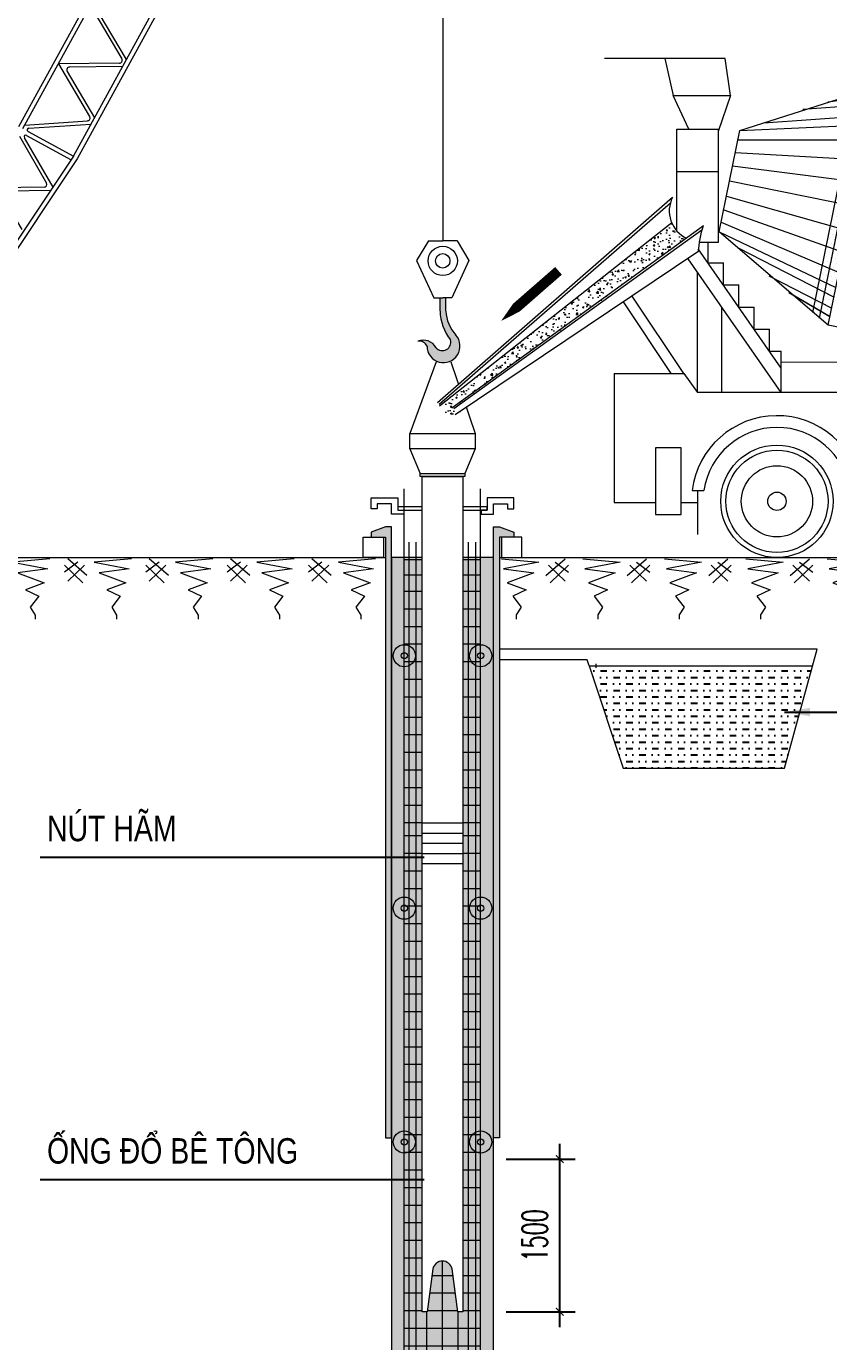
# Model space of a CAD drawing. Header units: millimetres. Extents: x -376071 to 28028791, y -269234 to 29325.
# Drawn here: x 346126 to 354009, y -141907 to -128986 of the extents above; entities that cross this region are included whole.
import ezdxf

# ---------------------------------------------------------------- set-up
doc = ezdxf.new("R2010")
doc.units = ezdxf.units.MM
doc.header["$LTSCALE"] = 100
doc.set_wipeout_variables(frame=1)
doc.linetypes.add('CONTINOUS', pattern=[0])
for name, color, linetype, lineweight in [('02. leader', 8, 'CONTINOUS', 5), ('02. NET BAO', 7, 'CONTINOUS', 13), ('02. Net dam', 7, 'CONTINOUS', 13), ('02. Net dim', 8, 'CONTINOUS', 0), ('02. net manh', 8, 'CONTINOUS', 0)]:
    doc.layers.add(name, color=color, linetype=linetype, lineweight=lineweight)
doc.layers.add('03. HATCH 01', color=8, linetype='Continuous')
doc.styles.add('Arial 0.8', font='arial_0.ttf', dxfattribs={"width": 0.8, "height": 250})
doc.styles.add('DIM', font='vnsimli.shx', dxfattribs={"width": 0.6})
doc.dimstyles.new('1-100', dxfattribs={"dimscale": 100, "dimtxt": 2.5, "dimasz": 0.75, "dimexe": 1.5, "dimexo": 0.5, "dimgap": 1.2, "dimtad": 1, "dimtoh": 1, "dimdec": 0, "dimzin": 0, "dimdsep": 46, "dimtxsty": 'DIM', "dimblk": 'ARCHTICK', "dimcen": 0.09, "dimdle": 1.5, "dimclrd": 8, "dimclre": 8, "dimclrt": 7, "dimadec": 0, "dimazin": 0, "dimtfac": 1, "dimtdec": 0, "dimtix": 1, "dimtofl": 0, "dimtmove": 0, "dimatfit": 3, "dimfxl": 6, "dimfxlon": 1, "dimtolj": 1, "dimtzin": 0, "dimarcsym": 0})
doc.dimstyles.new('KT1', dxfattribs={"dimtxt": 250, "dimasz": 1000, "dimexe": 100, "dimexo": 100, "dimgap": 50, "dimtad": 1, "dimdec": 0, "dimzin": 2, "dimdsep": 46, "dimtxsty": 'Standard', "dimblk2": 'OBLIQUE', "dimcen": 0.09, "dimdle": 100, "dimclrt": 2, "dimadec": 0, "dimazin": 0, "dimtfac": 1, "dimtdec": 0, "dimtofl": 0, "dimtmove": 0, "dimatfit": 3, "dimfxl": 1, "dimtolj": 1, "dimtzin": 2, "dimarcsym": 0})

# ---------------------------------------------------------------- blocks, each defined once
blk = doc.blocks.new('*U177')
at = {"layer": '02. net manh'}
h = blk.add_hatch(dxfattribs=at)
h.set_pattern_fill('ANSI37', color=256, scale=1.08, style=0)
h.set_pattern_definition([(45, (-11703.69094, -33743.36458), (-0.09545941546, 0.09545941546), []), (135, (-11703.69094, -33743.36458), (-0.09545941546, -0.09545941546), [])])
h.paths.add_polyline_path([(7404, 1954, 0.413975), (7418, 2183, -0.167509), (7318, 2422), (7318, 2552), (7288, 2552), (7262, 2552), (7262, 2422, 0.166919), (7365, 2139, -0.37486), (7318, 2040)])
h.paths.add_polyline_path([(7318, 2040, -0.325623), (7223, 2061, 0.383868), (7044, 2124, -0.345642), (7134, 2076, 0.646507), (7404, 1954)])
at = {"lineweight": 0}
for p, q in [((7288, 10999), (7288, 3112)), ((7147, 3112), (7029, 2917)), ((7147, 3112), (7288, 3112)), ((7429, 3112), (7288, 3112)), ((7429, 3112), (7546, 2917)), ((7029, 2917), (7199, 2552)), ((7546, 2917), (7377, 2552)), ((7199, 2552), (7288, 2552)), ((7377, 2552), (7288, 2552))]:
    blk.add_line(p, q, dxfattribs=at)
at = {"layer": '02. NET BAO'}
for p, q in [((3124, 4234), (5568, 8694)), ((3698, 3919), (6143, 8379)), ((3696, 3916), (2209, 1689)), ((7262, 2422), (7262, 2552)), ((7318, 2422), (7318, 2552))]:
    blk.add_line(p, q, dxfattribs=at)
for centre, radius, start, end in [((7726, 2430), 464, 181.0451, 218.9506), ((7713, 2448), 397, 183.8282, 221.6445), ((7099, 1993), 142, 28.7217, 112.7224), ((7058, 2043), 82.6, 23.8169, 100.0862), ((7296, 2076), 162, 180, 42.0247), ((7285, 2116), 83.1, 221.3405, 15.6823)]:
    blk.add_arc(centre, radius, start, end, dxfattribs=at)
at = {"layer": '02. net manh'}
for p, q in [((3163, 4213), (5608, 8673)), ((3659, 3941), (6104, 8401)), ((3183, 4248), (3797, 4290)), ((3200, 4147), (3637, 3908)), ((3214, 4185), (3659, 3941)), ((3221, 4217), (3832, 4258)), ((3659, 3941), (2182, 1730))]:
    blk.add_line(p, q, dxfattribs=at)
for points in [[(4425, 5427), (3826, 5420), (4135, 4898)], [(3910, 5344), (4179, 4891)], [(4111, 4856), (3513, 4849), (3819, 4332)], [(4142, 4822), (3621, 4816)], [(3597, 4773), (3866, 4320)], [(3785, 4390), (3819, 4332)], [(3130, 4138), (3396, 3677)], [(3177, 4124), (3457, 3639)], [(3374, 3638), (2908, 3632), (3151, 3223)], [(3434, 3605), (3012, 3600)]]:
    blk.add_lwpolyline(points, dxfattribs=at)
for radius in [144, 70.9]:
    blk.add_circle((7288, 2914), radius, dxfattribs=at)
for centre, radius, start, end in [((3623, 4788), 29.7, 90.6789, 210.6789), ((4111, 4884), 28.3, 270.6789, 30.6789), ((3795, 4318), 28.3, 273.8696, 30.6789), ((3192, 4132), 17, 61.2679, 209.9837), ((3222, 4200), 17, 93.8696, 241.2679), ((3373, 3664), 26.3, 270.6789, 29.9837)]:
    blk.add_arc(centre, radius, start, end, dxfattribs=at)
blk = doc.blocks.new('*U173')
at = {"layer": '02. net manh'}
for p, q in [((-198, 264), (-329, 166)), ((329, 296), (-37, 262)), ((-37, 262), (309, 199)), ((-132, 232), (-296, 75)), ((309, 199), (12, 158)), ((12, 158), (274, 61)), ((274, 61), (88, -8)), ((88, -8), (219, -70)), ((219, -70), (136, -180)), ((136, -180), (184, -256)), ((184, -256), (184, -297))]:
    blk.add_line(p, q, dxfattribs=at)
for points in [[(-107, 133), (-296, 297)], [(-148, 59), (-329, 232)]]:
    blk.add_lwpolyline(points, dxfattribs=at)
blk = doc.blocks.new('*U174')
at = {"color": 0, "linetype": 'ByBlock', "lineweight": -2, "transparency": 16777216}
for p in [(-7200, 0), (-6400, 0), (-5600, 0), (-4800, 0), (-4000, 0), (-3200, 0), (-2400, 0), (-1600, 0), (-800, 0), (0, 0)]:
    blk.add_blockref('*U173', p, dxfattribs=at)
blk = doc.blocks.new('*U175')
at = {"layer": '02. net manh'}
for p, q in [((-198, 264), (-329, 166)), ((329, 296), (-37, 262)), ((-37, 262), (309, 199)), ((-132, 232), (-296, 75)), ((309, 199), (12, 158)), ((12, 158), (274, 61)), ((274, 61), (88, -8)), ((88, -8), (219, -70)), ((219, -70), (136, -180)), ((136, -180), (184, -256)), ((184, -256), (184, -297))]:
    blk.add_line(p, q, dxfattribs=at)
for points in [[(-107, 133), (-296, 297)], [(-148, 59), (-329, 232)]]:
    blk.add_lwpolyline(points, dxfattribs=at)
blk = doc.blocks.new('*U176')
at = {"color": 0, "linetype": 'ByBlock', "lineweight": -2, "transparency": 16777216}
for p in [(-3200, 0), (-2400, 0), (-1600, 0), (-800, 0), (0, 0)]:
    blk.add_blockref('*U175', p, dxfattribs=at)
blk = doc.blocks.new('MC ong vach')
at = {"lineweight": 0}
h = blk.add_hatch(color=5, dxfattribs=at)
h.dxf.hatch_style = 1
h.paths.add_polyline_path([(232110, -140764), (232050, -140764), (232050, -134864), (231990, -134864), (232050, -134764), (232110, -134764)])
h.paths.add_polyline_path([(231990, -134864), (232050, -134764), (231910, -134814), (231910, -134864)])
h = blk.add_hatch(color=5, dxfattribs=at)
h.dxf.hatch_style = 1
h.paths.add_polyline_path([(233110, -140764), (233170, -140764), (233170, -134864), (233230, -134864), (233170, -134764), (233110, -134764)])
h.paths.add_polyline_path([(233230, -134864), (233170, -134764), (233310, -134814), (233310, -134864)])
at = {"lineweight": 0, "elevation": -529}
for points in [[(232030, -135064), (231830, -135064), (231830, -134864), (232030, -134864)], [(233190, -135064), (233390, -135064), (233390, -134864), (233190, -134864)]]:
    blk.add_lwpolyline(points, close=True, dxfattribs=at)
at = {"layer": '02. net manh', "lineweight": 0, "elevation": -529}
for points in [[(232050, -134864), (232050, -134864), (232050, -140764), (232110, -140764), (232110, -134764), (232050, -134764), (231910, -134814), (231910, -134864)], [(233170, -134864), (233170, -134864), (233170, -140764), (233110, -140764), (233110, -134764), (233170, -134764), (233310, -134814), (233310, -134864)]]:
    blk.add_lwpolyline(points, close=True, dxfattribs=at)
blk = doc.blocks.new('Rebar cage BP')
at = {"layer": '02. Net dam', "color": 1}
for p, q in [((-375, -6354), (-375, 207)), ((375, -6354), (375, 207)), ((-327, -6354), (-327, -315)), ((-257, -6354), (-257, -315)), ((-154, -6354), (-154, -315)), ((0, -1780), (0, -315)), ((0, -6251), (0, -366)), ((154, -6354), (154, -315)), ((257, -6354), (257, -315)), ((327, -6354), (327, -315)), ((375, -488), (-375, -488)), ((375, -640), (-375, -640)), ((375, -799), (-375, -799)), ((375, -974), (-375, -974)), ((375, -1147), (-375, -1147)), ((375, -1319), (-375, -1319)), ((375, -1492), (-375, -1492)), ((375, -1492), (-375, -1492)), ((375, -1665), (-375, -1665)), ((375, -1838), (-375, -1838)), ((375, -1838), (-375, -1838)), ((375, -2037), (-375, -2037)), ((375, -2210), (-375, -2210)), ((375, -2382), (-375, -2382)), ((375, -2555), (-375, -2555)), ((375, -2555), (-375, -2555)), ((375, -2728), (-375, -2728)), ((375, -2901), (-375, -2901)), ((375, -3074), (-375, -3074)), ((375, -3074), (-375, -3074)), ((375, -3201), (-375, -3201)), ((375, -3374), (-375, -3374)), ((375, -3547), (-375, -3547)), ((375, -3720), (-375, -3720)), ((375, -3720), (-375, -3720)), ((375, -3892), (-375, -3892)), ((375, -4065), (-375, -4065)), ((375, -4238), (-375, -4238)), ((375, -4411), (-375, -4411)), ((375, -4584), (-375, -4584)), ((375, -4756), (-375, -4756)), ((375, -4929), (-375, -4929)), ((375, -5102), (-375, -5102)), ((375, -5275), (-375, -5275)), ((375, -5448), (-375, -5448)), ((375, -5620), (-375, -5620)), ((375, -5793), (-375, -5793)), ((375, -5966), (-375, -5966)), ((375, -6139), (-375, -6139)), ((257, -11668), (257, -6193)), ((327, -11668), (327, -6189)), ((375, -11668), (375, -6198)), ((-47, -6312), (-375, -6312)), ((375, -6312), (-47, -6312)), ((0, -11668), (0, -6208)), ((154, -11668), (154, -6222)), ((-375, -11668), (-375, -6354)), ((-327, -11668), (-327, -6354)), ((-257, -11668), (-257, -6354)), ((-154, -11668), (-154, -6332)), ((52, -6484), (-375, -6484)), ((375, -6484), (52, -6484)), ((375, -6657), (-375, -6657)), ((375, -6830), (-375, -6830)), ((375, -7003), (-375, -7003)), ((375, -7176), (-375, -7176)), ((375, -7348), (-375, -7348)), ((375, -7521), (-375, -7521)), ((375, -7694), (-375, -7694)), ((375, -7867), (-375, -7867)), ((375, -8040), (-375, -8040)), ((375, -8212), (-375, -8212)), ((375, -8385), (-375, -8385)), ((375, -8558), (-375, -8558)), ((375, -8731), (-375, -8731)), ((375, -8731), (-375, -8731)), ((375, -8904), (-375, -8904)), ((375, -9076), (-375, -9076)), ((375, -9249), (-375, -9249)), ((375, -9422), (-375, -9422)), ((375, -9595), (-375, -9595)), ((375, -9768), (-375, -9768)), ((375, -9768), (-375, -9768)), ((375, -9940), (-375, -9940)), ((375, -10113), (-375, -10113)), ((375, -10286), (-375, -10286)), ((375, -10459), (-375, -10459)), ((375, -10632), (-375, -10632)), ((375, -10804), (-375, -10804)), ((375, -10977), (-375, -10977)), ((375, -11150), (-375, -11150)), ((375, -11323), (-375, -11323)), ((375, -11496), (-375, -11496)), ((375, -11668), (-375, -11668))]:
    blk.add_line(p, q, dxfattribs=at)
at = {"layer": '02. net manh'}
for centre, radius in [((-375, -1432), 109), ((-375, -1432), 30.4), ((375, -1432), 109), ((375, -1432), 30.4), ((-375, -3911), 109), ((375, -3911), 109), ((-375, -3911), 30.4), ((375, -3911), 30.4), ((-375, -6207), 109), ((-375, -6207), 30.4), ((375, -6207), 109), ((375, -6207), 30.4), ((-375, -8435), 109), ((375, -8435), 109), ((-375, -8435), 30.4), ((375, -8435), 30.4), ((-375, -10662), 109), ((375, -10662), 109), ((-375, -10662), 30.4), ((375, -10662), 30.4)]:
    blk.add_circle(centre, radius, dxfattribs=at)
blk = doc.blocks.new('*U178')
blk.add_wipeout([(-200, 0), (200, 0), (200, -8206), (150, -8206), (95, -7784), (86, -7759), (73, -7740), (53, -7723), (39, -7716), (16, -7709), (0, -7708), (-22, -7710), (-38, -7715), (-54, -7724), (-70, -7737), (-81, -7751), (-87, -7760), (-92, -7774), (-95, -7784), (-150, -8206), (-200, -8206)]).dxf.layer = '02. Net dam'
at = {"layer": '02. Net dam'}
blk.add_lwpolyline([(200, 0), (200, -8206), (150, -8206), (95, -7784, 0.803631), (-95, -7784), (-150, -8206), (-200, -8206), (-200, 0)], format="xyb", close=True, dxfattribs=at)
blk = doc.blocks.new('_OBLIQUE')
at = {"color": 0, "linetype": 'ByBlock'}
blk.add_line((-0.5, -0.5), (0.5, 0.5), dxfattribs=at)
blk = doc.blocks.new('*X61')
at = {"color": 0}
for p, q in [((556.6875, 228.375), (556.6875, 228.375)), ((556.6875, 227.625), (556.6875, 227.625)), ((556.875, 228), (556.875, 228)), ((557.0625, 228.375), (557.0625, 228.375)), ((557.0625, 227.625), (557.0625, 227.625)), ((557.25, 228), (557.25, 228)), ((557.4375, 228.375), (557.4375, 228.375)), ((557.4375, 227.625), (557.4375, 227.625)), ((557.625, 228), (557.625, 228)), ((557.8125, 228.375), (557.8125, 228.375)), ((557.8125, 227.625), (557.8125, 227.625)), ((556.6875, 226.875), (556.6875, 226.875)), ((556.875, 227.25), (556.875, 227.25)), ((556.875, 226.5), (556.875, 226.5)), ((557.0625, 226.875), (557.0625, 226.875)), ((557.25, 227.25), (557.25, 227.25)), ((557.25, 226.5), (557.25, 226.5)), ((557.4375, 226.875), (557.4375, 226.875)), ((557.625, 227.25), (557.625, 227.25)), ((557.625, 226.5), (557.625, 226.5)), ((557.8125, 226.875), (557.8125, 226.875)), ((556.6875, 226.125), (556.6875, 226.125)), ((556.6875, 225.375), (556.6875, 225.375)), ((556.875, 225.75), (556.875, 225.75)), ((557.0625, 226.125), (557.0625, 226.125)), ((557.0625, 225.375), (557.0625, 225.375)), ((557.25, 225.75), (557.25, 225.75)), ((557.4375, 226.125), (557.4375, 226.125)), ((557.4375, 225.375), (557.4375, 225.375)), ((557.625, 225.75), (557.625, 225.75)), ((557.8125, 226.125), (557.8125, 226.125)), ((557.8125, 225.375), (557.8125, 225.375)), ((556.6875, 224.625), (556.6875, 224.625)), ((556.875, 225), (556.875, 225)), ((556.875, 224.25), (556.875, 224.25)), ((557.0625, 224.625), (557.0625, 224.625)), ((557.25, 225), (557.25, 225)), ((557.25, 224.25), (557.25, 224.25)), ((557.4375, 224.625), (557.4375, 224.625)), ((557.625, 225), (557.625, 225)), ((557.625, 224.25), (557.625, 224.25)), ((557.8125, 224.625), (557.8125, 224.625)), ((556.6875, 223.875), (556.6875, 223.875)), ((556.6875, 223.125), (556.6875, 223.125)), ((556.875, 223.5), (556.875, 223.5)), ((557.0625, 223.875), (557.0625, 223.875)), ((557.0625, 223.125), (557.0625, 223.125)), ((557.25, 223.5), (557.25, 223.5)), ((557.4375, 223.875), (557.4375, 223.875)), ((557.4375, 223.125), (557.4375, 223.125)), ((557.625, 223.5), (557.625, 223.5)), ((557.8125, 223.875), (557.8125, 223.875)), ((557.8125, 223.125), (557.8125, 223.125)), ((556.6875, 222.375), (556.6875, 222.375)), ((556.875, 222.75), (556.875, 222.75)), ((557.0625, 222.375), (557.0625, 222.375)), ((557.25, 222.75), (557.25, 222.75)), ((557.4375, 222.375), (557.4375, 222.375)), ((557.625, 222.75), (557.625, 222.75)), ((557.8125, 222.375), (557.8125, 222.375)), ((556.6875, 221.625), (556.6875, 221.625)), ((556.875, 222), (556.875, 222)), ((556.875, 221.25), (556.875, 221.25)), ((557.0625, 221.625), (557.0625, 221.625)), ((557.25, 222), (557.25, 222)), ((557.25, 221.25), (557.25, 221.25)), ((557.4375, 221.625), (557.4375, 221.625)), ((557.625, 222), (557.625, 222)), ((557.625, 221.25), (557.625, 221.25)), ((557.8125, 221.625), (557.8125, 221.625)), ((556.6875, 220.875), (556.6875, 220.875)), ((556.6875, 220.125), (556.6875, 220.125)), ((556.875, 220.5), (556.875, 220.5)), ((557.0625, 220.875), (557.0625, 220.875)), ((557.0625, 220.125), (557.0625, 220.125)), ((557.25, 220.5), (557.25, 220.5)), ((557.4375, 220.875), (557.4375, 220.875)), ((557.4375, 220.125), (557.4375, 220.125)), ((557.625, 220.5), (557.625, 220.5)), ((557.8125, 220.875), (557.8125, 220.875)), ((557.8125, 220.125), (557.8125, 220.125)), ((556.6875, 219.375), (556.6875, 219.375)), ((556.875, 219.75), (556.875, 219.75)), ((556.875, 219), (556.875, 219)), ((557.0625, 219.375), (557.0625, 219.375)), ((557.25, 219.75), (557.25, 219.75)), ((557.25, 219), (557.25, 219)), ((557.4375, 219.375), (557.4375, 219.375)), ((557.625, 219.75), (557.625, 219.75)), ((557.625, 219), (557.625, 219)), ((557.8125, 219.375), (557.8125, 219.375)), ((556.6875, 218.625), (556.6875, 218.625)), ((556.6875, 217.875), (556.6875, 217.875)), ((556.875, 218.25), (556.875, 218.25)), ((557.0625, 218.625), (557.0625, 218.625)), ((557.0625, 217.875), (557.0625, 217.875)), ((557.25, 218.25), (557.25, 218.25)), ((557.4375, 218.625), (557.4375, 218.625)), ((557.4375, 217.875), (557.4375, 217.875)), ((557.625, 218.25), (557.625, 218.25)), ((557.8125, 218.625), (557.8125, 218.625)), ((557.8125, 217.875), (557.8125, 217.875)), ((556.6875, 217.125), (556.6875, 217.125)), ((556.875, 217.5), (556.875, 217.5)), ((556.875, 216.75), (556.875, 216.75)), ((557.0625, 217.125), (557.0625, 217.125)), ((557.25, 217.5), (557.25, 217.5)), ((557.25, 216.75), (557.25, 216.75)), ((557.4375, 217.125), (557.4375, 217.125)), ((557.625, 217.5), (557.625, 217.5)), ((557.625, 216.75), (557.625, 216.75)), ((557.8125, 217.125), (557.8125, 217.125)), ((556.6875, 216.375), (556.6875, 216.375)), ((556.875, 216), (556.875, 216)), ((557.0625, 216.375), (557.0625, 216.375)), ((557.25, 216), (557.25, 216)), ((557.4375, 216.375), (557.4375, 216.375)), ((557.625, 216), (557.625, 216)), ((557.8125, 216.375), (557.8125, 216.375)), ((556.6875, 215.625), (556.6875, 215.625)), ((556.6875, 214.875), (556.6875, 214.875)), ((556.875, 215.25), (556.875, 215.25)), ((557.0625, 215.625), (557.0625, 215.625)), ((557.0625, 214.875), (557.0625, 214.875)), ((557.25, 215.25), (557.25, 215.25)), ((557.4375, 215.625), (557.4375, 215.625)), ((557.4375, 214.875), (557.4375, 214.875)), ((557.625, 215.25), (557.625, 215.25)), ((557.8125, 215.625), (557.8125, 215.625)), ((557.8125, 214.875), (557.8125, 214.875)), ((556.6875, 214.125), (556.6875, 214.125)), ((556.875, 214.5), (556.875, 214.5)), ((556.875, 213.75), (556.875, 213.75)), ((557.0625, 214.125), (557.0625, 214.125)), ((557.25, 214.5), (557.25, 214.5)), ((557.25, 213.75), (557.25, 213.75)), ((557.4375, 214.125), (557.4375, 214.125)), ((557.625, 214.5), (557.625, 214.5)), ((557.625, 213.75), (557.625, 213.75)), ((557.8125, 214.125), (557.8125, 214.125)), ((556.6875, 213.375), (556.6875, 213.375)), ((556.6875, 212.625), (556.6875, 212.625)), ((556.875, 213), (556.875, 213)), ((557.0625, 213.375), (557.0625, 213.375)), ((557.0625, 212.625), (557.0625, 212.625)), ((557.25, 213), (557.25, 213)), ((557.4375, 213.375), (557.4375, 213.375)), ((557.4375, 212.625), (557.4375, 212.625)), ((557.625, 213), (557.625, 213)), ((557.8125, 213.375), (557.8125, 213.375)), ((557.8125, 212.625), (557.8125, 212.625)), ((556.6875, 211.875), (556.6875, 211.875)), ((556.875, 212.25), (556.875, 212.25)), ((556.875, 211.5), (556.875, 211.5)), ((557.0625, 211.875), (557.0625, 211.875)), ((557.25, 212.25), (557.25, 212.25)), ((557.25, 211.5), (557.25, 211.5)), ((557.4375, 211.875), (557.4375, 211.875)), ((557.625, 212.25), (557.625, 212.25)), ((557.625, 211.5), (557.625, 211.5)), ((557.8125, 211.875), (557.8125, 211.875)), ((556.6875, 211.125), (556.6875, 211.125)), ((556.875, 210.75), (556.875, 210.75)), ((557.0625, 211.125), (557.0625, 211.125)), ((557.25, 210.75), (557.25, 210.75)), ((557.4375, 211.125), (557.4375, 211.125)), ((557.625, 210.75), (557.625, 210.75)), ((557.8125, 211.125), (557.8125, 211.125))]:
    blk.add_line(p, q, dxfattribs=at)
blk = doc.blocks.new('Concrete truck')
at = {"lineweight": 0}
blk.add_wipeout([(-1101, 4901), (-508, 4901), (-455, 4538), (-576, 4184), (-576, 3094), (-677, 3094), (-677, 2894), (-526, 2894), (-526, 2677), (-375, 2677), (-375, 2460), (-225, 2460), (-225, 2243), (-74, 2243), (-74, 2027), (42, 2027), (42, 1620), (-540, 2458), (-540, 1620), (-781, 1620), (-781, 2804), (-872, 2935), (-1423, 2566), (-916, 1808), (-1038, 1808), (-1508, 2510), (-3160, 1400), (-3334, 1520), (-1025, 3537), (-1047, 3481), (-1056, 3436), (-1058, 3403), (-1053, 3352), (-1042, 3308), (-1034, 3288), (-1014, 3249), (-993, 3220), (-983, 3208), (-983, 4209), (-864, 4209), (-1021, 4538)], dxfattribs=at)
at = {"layer": '02. Net dam'}
for p, q in [((-1101, 4901), (-1694, 4901)), ((-1101, 4901), (-1021, 4538)), ((-508, 4901), (-1101, 4901)), ((-864, 4209), (-1021, 4538)), ((-983, 3208), (-983, 4209))]:
    blk.add_line(p, q, dxfattribs=at)
blk.add_arc((-766, 3403), 292, 152.7412, 245.3795, dxfattribs=at)
at = {"lineweight": 0}
blk.add_wipeout([(-781, 659), (-781, 541), (-941, 541), (-941, 422), (-1194, 422), (-1194, 541), (-1598, 541), (-1598, 1808), (-916, 1808), (-781, 1620), (42, 1620), (42, 1917), (3045, 1919), (3045, 1620), (4406, 1620), (4406, 1928), (4514, 1928), (4514, 2194), (4564, 2346), (4564, 2992), (4673, 3041), (5997, 3041), (6100, 2988), (6373, 2194), (6531, 2086), (6531, 1189), (6580, 1189), (6580, 650), (5929, 650), (5916, 716), (5900, 767), (5885, 807), (5868, 845), (5855, 870), (5839, 898), (5820, 928), (5794, 963), (5771, 991), (5737, 1027), (5710, 1052), (5672, 1083), (5631, 1112), (5583, 1140), (5532, 1164), (5486, 1182), (5434, 1198), (5394, 1207), (5349, 1214), (5315, 1217), (5291, 1218), (5239, 1218), (5196, 1215), (5127, 1203), (5087, 1193), (5041, 1179), (4981, 1153), (4918, 1119), (4878, 1092), (4837, 1061), (4808, 1035), (4782, 1009), (4749, 970), (4749, 970), (4718, 929), (4706, 910), (4681, 867), (4661, 829), (4642, 783), (4623, 721), (4615, 686), (4609, 659), (4387, 659), (4387, 550), (3696, 550), (3696, 659), (3506, 659), (3506, 422), (3253, 422), (3253, 659), (2496, 659), (2487, 707), (2473, 762), (2457, 809), (2442, 846), (2424, 885), (2409, 912), (2385, 951), (2363, 983), (2341, 1011), (2316, 1040), (2292, 1065), (2270, 1086), (2246, 1108), (2227, 1123), (2199, 1144), (2167, 1165), (2113, 1196), (2080, 1212), (2027, 1234), (1991, 1246), (1914, 1265), (1870, 1272), (1810, 1277), (1758, 1278), (1716, 1275), (1660, 1268), (1608, 1258), (1575, 1249), (1537, 1237), (1490, 1218), (1446, 1197), (1400, 1172), (1338, 1129), (1304, 1102), (1271, 1071), (1245, 1045), (1213, 1007), (1185, 970), (1168, 944), (1147, 911), (1127, 872), (1109, 832), (1088, 776), (1077, 738), (1068, 700), (1061, 659), (718, 659), (711, 696), (696, 758), (687, 787), (671, 829), (658, 859), (637, 900), (614, 939), (591, 973), (555, 1020), (538, 1039), (511, 1068), (485, 1092), (457, 1116), (442, 1128), (411, 1150), (348, 1189), (304, 1211), (277, 1223), (221, 1244), (148, 1263), (112, 1269), (32, 1277), (-22, 1278), (-82, 1273), (-148, 1263), (-194, 1252), (-243, 1236), (-288, 1219), (-343, 1192), (-381, 1170), (-447, 1124), (-477, 1100), (-519, 1059), (-556, 1018), (-585, 982), (-616, 936), (-646, 884), (-672, 825), (-692, 772), (-707, 717), (-713, 686), (-718, 659)], dxfattribs=at)
at = {"layer": '02. net manh'}
h = blk.add_hatch(dxfattribs=at)
h.set_pattern_fill('AR-CONC', color=256, scale=21.6, style=0)
h.set_pattern_definition([(50, (-163157.74, -27381.59), (154.9282, -13.55446), [16.2, -178.2]), (355, (-163157.74, -27381.59), (-29.97029, 162.4735), [12.96, -142.56]), (100.4514, (-163144.83, -27382.72), (124.95803, 148.91894), [13.76788, -151.4467]), (46.1842, (-163157.74, -27338.39), (230.52407, -35.7521), [24.3, -267.3]), (96.6356, (-163138.53, -27341.37), (201.88714, 210.40946), [20.65182, -227.17]), (351.1842, (-163157.74, -27338.4), (201.88698, 210.40962), [19.44, -213.84]), (21, (-163136.14, -27349.19), (128.93192, -86.96568), [16.2, -178.2]), (326, (-163136.14, -27349.19), (52.55611, 156.63241), [12.96, -142.56]), (71.4514, (-163125.39, -27356.44), (181.48809, 69.66659), [13.76788, -151.4467]), (37.5, (-163157.737, -27381.59), (2.626529, 71.905072), [0, -140.832, 0, -144.72, 0, -143.1]), (7.5, (-163157.74, -27381.59), (56.82302, 85.19293), [0, -82.512, 0, -137.592, 0, -54.54]), (327.5, (-163205.905, -27381.59), (115.305646, -4.871852), [0, -54, 0, -168.48, 0, -223.56]), (317.5, (-163227.5, -27381.59), (125.96821, 21.622676), [0, -70.2, 0, -111.888, 0, -158.76])])
h.paths.add_polyline_path([(-887, 3138, -0.186435), (-1034, 3288), (-3317, 1485, 0.38871), (-3101, 1415), (-3110, 1525)])
at = {"layer": '02. Net dam'}
for p, q in [((-1025, 3537), (-3334, 1520)), ((-723, 3257), (-3193, 1466)), ((-776, 3002), (-3160, 1400)), ((-677, 2894), (-677, 3094)), ((-781, 1620), (-781, 2804)), ((-1038, 1808), (-1508, 2510)), ((-916, 1808), (-1423, 2567)), ((4406, 1620), (-781, 1620)), ((-1194, 1077), (-1194, 422)), ((-941, 1077), (-1194, 1077)), ((-941, 422), (-941, 1077)), ((-834, 659), (-718, 659)), ((-781, 659), (-781, 225)), ((-1194, 422), (-941, 422))]:
    blk.add_line(p, q, dxfattribs=at)
for points in [[(-1598, 1808), (-916, 1808), (-781, 1620)], [(-1598, 1808), (-1598, 541), (-1194, 541)], [(-941, 541), (-781, 541)]]:
    blk.add_lwpolyline(points, dxfattribs=at)
blk.add_circle((0, 552), 552, dxfattribs=at)
for centre, radius, start, end in [((362, 2909), 1141, 162.2449, 175.3509), ((0, 552), 841, 8.4437, 172.7229), ((0, 552), 726, 8.4437, 171.5563)]:
    blk.add_arc(centre, radius, start, end, dxfattribs=at)
at = {"layer": '02. net manh'}
for p, q in [((-1047, 3481), (-3320, 1504)), ((-1034, 3288), (-3316, 1486)), ((-737, 3216), (-3175, 1462))]:
    blk.add_line(p, q, dxfattribs=at)
for radius in [502, 350, 90.2]:
    blk.add_circle((0, 552), radius, dxfattribs=at)
at = {"lineweight": 0}
blk.add_wipeout([(3536, 2883), (3430, 2364), (2090, 1958), (504, 2281), (-566, 3200), (-364, 4195), (981, 4623), (2567, 4300), (3642, 3403)], dxfattribs=at)
at = {"layer": '02. Net dam'}
for p, q in [((-455, 4538), (-508, 4901)), ((-1021, 4538), (-455, 4538)), ((-455, 4538), (-576, 4184)), ((352, 2408), (791, 4566)), ((419, 2352), (874, 4591)), ((504, 2281), (980, 4623)), ((-983, 4209), (-576, 4209)), ((-576, 4209), (-576, 3094)), ((-983, 3793), (-576, 3793)), ((42, 1860), (-773, 3032)), ((-576, 3094), (-764, 3094)), ((42, 1620), (-872, 2935)), ((-677, 2894), (-526, 2894)), ((-526, 2677), (-526, 2894)), ((-526, 2677), (-375, 2677)), ((-375, 2460), (-375, 2677)), ((-540, 1620), (-540, 2458)), ((-375, 2460), (-225, 2460)), ((-225, 2243), (-225, 2460)), ((-225, 2243), (-74, 2243)), ((-74, 2027), (-74, 2243)), ((-74, 2027), (42, 2027)), ((42, 1917), (42, 2027)), ((3045, 1919), (42, 1917))]:
    blk.add_line(p, q, dxfattribs=at)
blk.add_lwpolyline([(3536, 2883), (3430, 2364), (2090, 1958), (504, 2281), (-566, 3200), (-364, 4195), (981, 4623), (2567, 4300), (3642, 3403)], close=True, dxfattribs=at)
blk.add_lwpolyline([(42, 1620), (42, 1919)], dxfattribs=at)
at = {"layer": '02. net manh'}
for p, q in [((499, 4477), (963, 4536)), ((500, 4477), (963, 4536)), ((255, 4403), (946, 4453)), ((-130, 4269), (924, 4346)), ((-364, 4195), (905, 4252)), ((-383, 4102), (875, 4102)), ((-407, 3979), (835, 3906)), ((-435, 3846), (791, 3690)), ((3536, 2883), (-465, 3698)), ((-495, 3549), (694, 3213)), ((-522, 3416), (650, 2998)), ((-547, 3293), (610, 2801)), ((-566, 3200), (580, 2652)), ((-380, 3041), (561, 2558)), ((-78, 2767), (539, 2450)), ((118, 2603), (521, 2367)), ((119, 2603), (522, 2367))]:
    blk.add_line(p, q, dxfattribs=at)
at = {"layer": '02. net manh', "xscale": 121.6312442486766, "yscale": 121.6312442486766, "zscale": 121.6312442486766, "rotation": 168.4990935971161}
blk.add_blockref('*X61', (72397, 16111), dxfattribs=at)
blk = doc.blocks.new('_ArchTick')
at = {"color": 0, "linetype": 'ByBlock', "const_width": 0.15}
blk.add_lwpolyline([(-0.5, -0.5), (0.5, 0.5)], dxfattribs=at)
blk = doc.blocks.new('*D180')
at = {"layer": '02. Net dim', "color": 8, "lineweight": -2, "transparency": 16777216}
for p, q in [((351367, -141763), (351367, -139963)), ((350841, -140113), (351517, -140113)), ((350841, -141613), (351517, -141613))]:
    blk.add_line(p, q, dxfattribs=at)
at = {"layer": 'Defpoints', "color": 0, "lineweight": 0, "transparency": 16777216}
for p in [(350415, -140113, -529), (351367, -140113), (350415, -141613, -529)]:
    blk.add_point(p, dxfattribs=at)
at = {"layer": '02. Net dim', "color": 8, "lineweight": -2, "transparency": 16777216, "xscale": 75, "yscale": 75, "zscale": 75}
for p, rotation in [((351367, -140113), 90), ((351367, -141613), 270)]:
    blk.add_blockref('_ArchTick', p, dxfattribs=dict(at, rotation=rotation))
at = {"layer": '02. Net dim', "color": 7, "lineweight": 0, "transparency": 16777216, "insert": (351122, -140863), "char_height": 250, "attachment_point": 5, "rotation": 90, "style": 'DIM'}
blk.add_mtext('\\A1;1500', dxfattribs=at)

msp = doc.modelspace()

# ---------------------------------------------------------------- hatches: boundary and pattern name
at = {"layer": '03. HATCH 01'}
h = msp.add_hatch(dxfattribs=at)
h.set_pattern_fill('MUDST', color=8, scale=10, style=0)
h.set_pattern_definition([(0, (106825.65, 923.185), (127, 63.5), [63.5, -63.5, 0, -63.5, 0, -63.5])])
h.paths.add_polyline_path([(349714.6, -145479.1), (350714.6, -145479.1), (350714.6, -134204.3), (349714.6, -134204.3)])
h = msp.add_hatch(dxfattribs=at)
h.set_pattern_fill('MUDST', color=8, scale=10, style=0)
h.set_pattern_definition([(0, (-7516.17, 0), (127, 63.5), [63.5, -63.5, 0, -63.5, 0, -63.5])])
h.paths.add_polyline_path([(353574.4, -136273.8), (353851.4, -135268.3), (351654.8, -135267.7), (351990.8, -136273.8)])

# ---------------------------------------------------------------- linework, layer by layer
at = {"layer": '02. Net dam', "lineweight": 0}
for p, q in [((350152.8, -132281.5, -528.7), (349894.6, -132987.6, -528.7)), ((350297.9, -132281.8, -528.7), (350534.6, -132987.6, -528.7))]:
    msp.add_line(p, q, dxfattribs=at)
at = {"layer": '02. Net dam'}
for p, q in [((341431.3, -134204.4, -528.7), (349654.6, -134204.3, -528.7)), ((350774.6, -134204.3, -528.7), (360539.2, -134204.3, -528.7)), ((353896.7, -135103.8, -528.7), (350774.6, -135103.8, -528.7)), ((353574.4, -136273.8, -528.7), (353896.7, -135103.8, -528.7)), ((351637.8, -135210.2, -528.7), (350774.6, -135210.2, -528.7)), ((351654.8, -135267.7, -528.7), (351637.8, -135210.2, -528.7)), ((351654.8, -135267.7, -528.7), (353849.1, -135268.3, -528.7)), ((351654.8, -135267.7, -528.7), (351990.8, -136273.8, -528.7)), ((351990.8, -136273.8, -528.7), (353574.4, -136273.8, -528.7))]:
    msp.add_line(p, q, dxfattribs=at)
at = {"layer": '02. Net dam', "lineweight": 0, "elevation": -528.7}
for points in [[(349574.6, -133727.6), (349514.6, -133727.6), (349514.6, -133617.6), (349774.6, -133617.6), (349774.6, -133737.6), (349834.6, -133737.6), (349834.6, -133777.6), (349714.6, -133777.6), (349714.6, -133677.6), (349574.6, -133677.6)], [(349774.6, -133737.6), (350654.6, -133737.6), (350654.6, -133707.6), (349774.6, -133707.6)], [(350854.6, -133727.6), (350914.6, -133727.6), (350914.6, -133617.6), (350654.6, -133617.6), (350654.6, -133737.6), (350594.6, -133737.6), (350594.6, -133777.6), (350714.6, -133777.6), (350714.6, -133677.6), (350854.6, -133677.6)], [(349714.6, -145479.1), (350714.6, -145479.1), (350714.6, -134204.3), (349714.6, -134204.3)]]:
    msp.add_lwpolyline(points, close=True, dxfattribs=at)
at = {"layer": '02. net manh', "color": 8}
msp.add_line((351720.8, -135247, -528.7), (351720.8, -135288.4, -528.7), dxfattribs=at)

# ---------------------------------------------------------------- block references
at = {"lineweight": 0}
for name, p in [('*U177', (342929.3, -134204.4, -528.7)), ('MC ong vach', (117605, 859.8)), ('*U174', (349228.8, -134513, -1057.4))]:
    msp.add_blockref(name, p, dxfattribs=at)
at = {"lineweight": 0, "xscale": -1}
msp.add_blockref('*U176', (351123.8, -134512.9, -1057.4), dxfattribs=at)
at = {"layer": '02. Net dam', "lineweight": 0}
msp.add_blockref('Rebar cage BP', (350214.6, -133737.6, -528.7), dxfattribs=at)

# ---------------------------------------------------------------- texts
at = {"lineweight": 0, "char_height": 250, "attachment_point": 1, "style": 'Arial 0.8'}
for s, insert in [('NÚT HÃM ', (346329.5, -136741, -1586.1)), ('ỐNG ĐỔ BÊ TÔNG ', (346329.5, -139907.6, -1586.1))]:
    msp.add_mtext(s, dxfattribs=dict(at, insert=insert))

# ---------------------------------------------------------------- leaders
at = {"layer": '02. leader'}
msp.add_leader([(353574.4, -135722.5, -1057.4), (354671.3, -135722.5, -1057.4), (355966.1, -135722.5, -1057.4)], dimstyle='KT1', override={"dimasz": 250, "dimfxl": 0.18, "dimarcsym": 1}, dxfattribs=at)

# ---------------------------------------------------------------- next in the draw order: block references
at = {"layer": '02. Net dam', "lineweight": 0}
msp.add_blockref('*U178', (350214.6, -133407.6, -528.7), dxfattribs=at)

# ---------------------------------------------------------------- next in the draw order: linework, layer by layer
for p, q in [((349894.6, -133137.6, -528.7), (349994.6, -133377.6, -528.7)), ((350534.6, -133137.6, -528.7), (350434.6, -133377.6, -528.7)), ((350014.6, -136811.3, -528.7), (350414.6, -136811.3, -528.7)), ((350014.6, -136911.3, -528.7), (350414.6, -136911.3, -528.7)), ((350014.6, -137011.3, -528.7), (350414.6, -137011.3, -528.7)), ((350014.6, -137111.3, -528.7), (350414.6, -137111.3, -528.7)), ((350014.6, -137211.3, -528.7), (350414.6, -137211.3, -528.7))]:
    msp.add_line(p, q, dxfattribs=at)
at = {"layer": '02. Net dam', "lineweight": 0, "elevation": -528.7}
msp.add_lwpolyline([(349994.6, -133377.6), (350434.6, -133377.6), (350434.6, -133407.6), (349994.6, -133407.6)], close=True, dxfattribs=at)

# ---------------------------------------------------------------- next in the draw order: dimensions: what is measured, and where the dimension line sits
at = {"layer": '02. Net dim', "lineweight": 0}
dim = msp.add_linear_dim(base=(351367, -140113.2), p1=(350414.6, -141613.2, -528.7), p2=(350414.6, -140113.2, -528.7), angle=90, dimstyle='1-100', dxfattribs=at)
dim.commit()
dim.dimension.update_dxf_attribs({"geometry": '*D180', "text_midpoint": (351122, -140863.2)})

# ---------------------------------------------------------------- next in the draw order: leaders
at = {"layer": '02. leader'}
for points in [[(350035.6, -137151.8, -528.7), (348793.9, -137151.8, -528.7), (346261.8, -137151.8, -528.7)], [(350035.6, -140318.4, -528.7), (348793.9, -140318.4, -528.7), (346261.8, -140318.4, -528.7)]]:
    msp.add_leader(points, dimstyle='KT1', override={"dimasz": 250, "dimfxl": 0.18, "dimarcsym": 1}, dxfattribs=at)

# ---------------------------------------------------------------- next in the draw order: block references
at = {"layer": '02. Net dam', "lineweight": 0}
msp.add_blockref('Concrete truck', (353500.8, -134204.3, -528.7), dxfattribs=at)

# ---------------------------------------------------------------- next in the draw order: linework, layer by layer
at = {"layer": '02. Net dam', "lineweight": 0, "elevation": -528.7}
msp.add_lwpolyline([(351354.9, -131388.1, 100, 100, 0), (351166.6, -131552.6, 250, 0, 0), (350790.1, -131881.6, 0, 0, 0)], format="xyseb", dxfattribs=at)
msp.add_lwpolyline([(349894.6, -133137.6), (349894.6, -132987.6), (350534.6, -132987.6), (350534.6, -133137.6)], close=True, dxfattribs=at)

doc.saveas('drawing.dxf')
